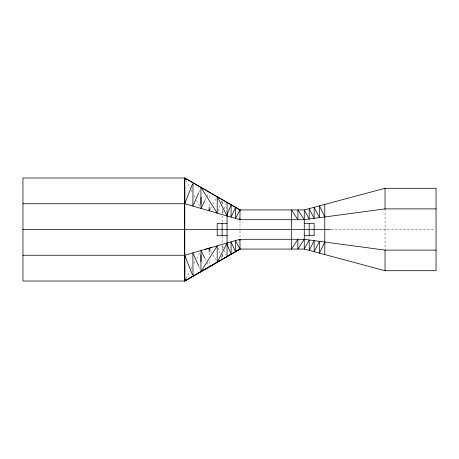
<?xml version="1.0" encoding="UTF-8"?>
<svg xmlns="http://www.w3.org/2000/svg" width="459" height="459" viewBox="0 0 459 459"><rect width="100%" height="100%" fill="white"/><g stroke="black" fill="none" stroke-linecap="round" stroke-linejoin="round"><path stroke-width="0.34" stroke-dasharray="2.29 1.72" d="M209.126 206.63L209.155 202.471M209.189 197.617L209.218 193.463M222.179 208.868L222.145 213.137L222.127 208.868M222.219 204.605L222.254 201.048M222.615 213.257L223.338 211.306M224.302 208.707L225.989 204.152M217.927 211.203L220.819 203.486M221.06 202.844L221.783 200.91M198.845 192.539L200.267 189.315M205.11 200.256L208.914 192.705M185.993 278.533L190.64 269.829M190.973 269.209L192.298 266.719M193.962 263.615L195.287 261.131M196.618 258.641L200.267 251.807M210.532 208.346L211.605 206.521M213.039 204.083L216.264 198.598M331.163 229.5L435.344 229.5M210.532 250.654L211.605 252.479M213.039 254.917L216.264 260.402M185.993 180.467L190.64 189.171M190.973 189.791L192.298 192.281M193.962 195.385L195.287 197.869M196.618 200.359L200.267 207.193M205.11 258.744L208.914 266.295M198.845 266.461L200.267 269.685M217.927 247.797L220.819 255.514M221.06 256.156L221.783 258.09M222.615 245.743L223.338 247.694M224.302 250.293L225.989 254.848M222.179 250.132L222.145 245.863L222.127 250.132M222.219 254.395L222.254 257.952M209.126 252.37L209.155 256.529M209.189 261.383L209.218 265.537M385.032 208.891L385.032 250.109M239.994 220.406L239.994 229.5M239.994 230.9L239.994 238.594M222.127 201.048L222.127 204.605M222.127 215.908L222.127 223.315M222.127 236.362L222.127 243.092M222.127 254.395L222.127 257.952"/><path stroke-width="0.69" d="M217.342 196.773L227.056 215.977L184.765 203.744L184.765 177.983L240.051 209.929L239.919 219.706L304.265 219.706L385.032 208.891L436.05 208.891M193.004 184.099L192.878 206.091L198.563 193.187M201.059 197.204L200.985 208.438L204.789 200.887M209.12 207.319L209.097 210.784L210.17 208.96M184.765 203.744L192.493 183.996M226.849 215.196L231.158 204.777L231.026 217.136L235.605 207.353L235.473 218.421L240.051 209.929M324.783 242.036L319.464 253.144L319.464 241.325L314.145 251.721L314.145 240.614L309.205 250.396L309.205 239.954L304.265 249.071L239.919 249.071L222.265 259.375M217.342 262.227L227.056 243.023M185.66 279.152L184.661 281.017L22.95 281.017L22.95 177.983L184.661 177.983L239.994 209.929M436.05 250.109L385.032 250.109L304.265 239.294L297.897 249.071L297.897 239.294L291.528 249.071L291.528 209.929L297.897 219.706L297.897 209.929L304.265 219.706M221.513 259.731L184.765 281.017L240.051 249.071L239.919 239.294L304.265 239.294M239.994 249.071L184.661 281.017L184.661 177.983L185.66 179.848M184.902 281.017L184.765 255.256L211.8 247.43M205.001 249.386L239.919 239.294L239.919 240.688M324.783 216.964L319.464 205.856L319.464 217.675L314.145 207.279L314.145 218.386L309.205 208.604L309.205 219.046L304.265 209.929L304.265 249.071L385.032 270.712L436.05 270.712L436.05 188.288L385.032 188.288L304.265 209.929L239.919 209.929M22.95 203.744L184.661 203.744M227.056 223.315L217.205 223.315L217.205 235.685L227.056 235.685M304.265 223.315L314.145 223.315L314.145 235.685L304.265 235.685M22.95 229.5L184.661 229.5M184.765 229.5L330.457 229.5M22.95 255.256L184.661 255.256M227.211 216.028L239.919 219.706L239.919 218.312M210.17 250.04L209.097 248.216L209.12 251.681M240.051 249.071L235.473 240.579L235.605 251.647L231.026 241.864L231.158 254.223L226.849 243.804M204.789 258.113L200.985 250.562L201.059 261.796M198.563 265.813L192.878 252.909L193.004 274.901M184.765 255.256L192.493 275.004M385.032 188.288L385.032 208.891M385.032 250.109L385.032 270.712M324.783 204.433L324.783 254.567M309.205 223.315L309.205 235.685M227.056 202.459L227.056 256.541M222.127 223.315L222.127 235.685M217.205 196.773L217.205 213.131L200.933 187.381L200.933 204.226M217.205 262.227L217.205 245.869L200.933 271.619L200.933 254.774M184.765 186.572L184.765 272.428"/></g></svg>
